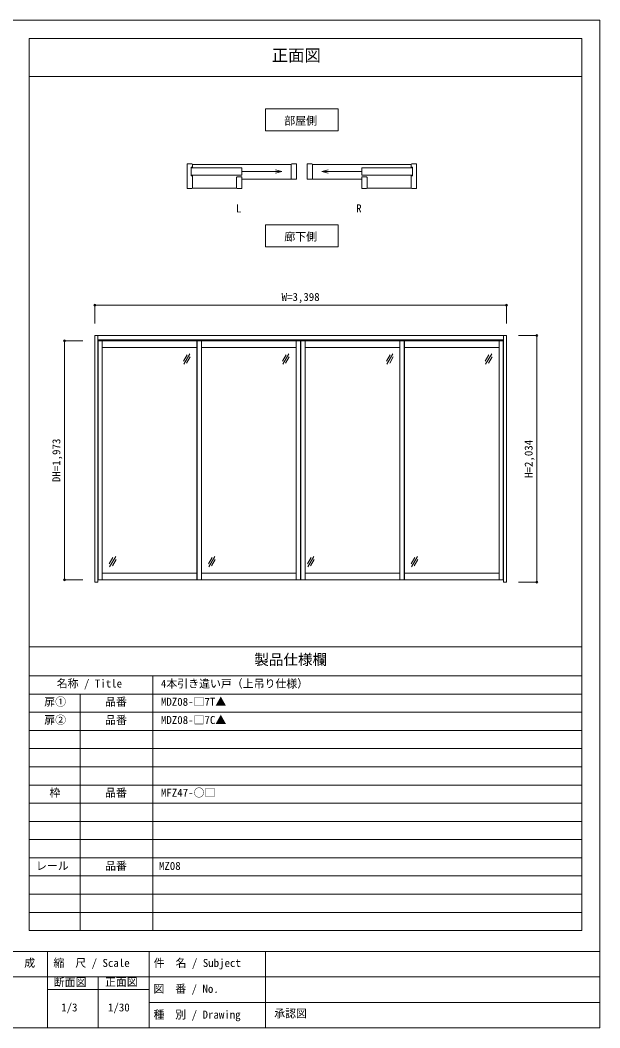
# Model space of a CAD drawing. Units: millimetres on the paper, enlarged 5 times, with parts at other scales. Extents: x -992 to 1008, y -685 to 700.
# Drawn here: x 210 to 1008, y -685 to 700 of the extents above; entities that cross this region are included whole.
import ezdxf
from ezdxf.enums import TextEntityAlignment as Align

# ---------------------------------------------------------------- set-up
doc = ezdxf.new("R2010")
doc.units = ezdxf.units.MM
doc.header["$LTSCALE"] = 5
doc.header["$PDMODE"] = 32
doc.header["$PDSIZE"] = 2.5
for name, color, linetype, lineweight in [('1-0_H-SYM', 7, 'Continuous', 20), ('1-1_0', 7, 'Continuous', 20), ('3-0', 7, 'Continuous', 20)]:
    doc.layers.add(name, color=color, linetype=linetype, lineweight=lineweight)
doc.styles.add('ＭＳ ゴシック', font='')
doc.styles.get('ＭＳ ゴシック').set_extended_font_data('MS Gothic')

msp = doc.modelspace()

# ---------------------------------------------------------------- linework, layer by layer
at = {"layer": '1-0_H-SYM'}
for p, q in [((222.5, -161.25), (222.5, 675)), ((222.5, -201.25), (982.5, -201.25))]:
    msp.add_line(p, q, dxfattribs=at)
at = {"layer": '1-1_0'}
for p, q in [((982.5, 675), (222.5, 675)), ((982.5, -551.25), (982.5, 675)), ((222.5, 622.5), (982.5, 622.5)), ((982.5, -161.25), (982.5, 622.5)), ((222.5, -551.25), (222.5, -161.25)), ((222.5, -161.25), (982.5, -161.25)), ((222.5, -161.25), (982.5, -161.25)), ((392.5, -551.25), (392.5, -201.25)), ((222.5, -226.25), (982.5, -226.25)), ((292.5, -551.25), (292.5, -226.25)), ((222.5, -251.25), (982.5, -251.25)), ((222.5, -276.25), (982.5, -276.25)), ((222.5, -301.25), (982.5, -301.25)), ((222.5, -326.25), (982.5, -326.25)), ((222.5, -351.25), (982.5, -351.25)), ((222.5, -376.25), (982.5, -376.25)), ((222.5, -401.25), (982.5, -401.25)), ((222.5, -426.25), (982.5, -426.25)), ((222.5, -451.25), (982.5, -451.25)), ((222.5, -476.25), (982.5, -476.25)), ((222.5, -501.25), (982.5, -501.25)), ((222.5, -526.25), (982.5, -526.25)), ((222.5, -551.25), (982.5, -551.25)), ((1007.5, -580), (-992.5, -580)), ((247.5, -580), (247.5, -685)), ((387.5, -580), (387.5, -685)), ((547.5, -580), (547.5, -685)), ((1007.5, -615), (-587.5, -615)), ((317.5, -615), (317.5, -685)), ((387.5, -632.5), (247.5, -632.5)), ((1007.5, -650), (387.5, -650))]:
    msp.add_line(p, q, dxfattribs=at)
msp.add_lwpolyline([(-992.5, -685), (1007.5, -685), (1007.5, 700), (-992.5, 700)], close=True, dxfattribs=at)
msp.add_lwpolyline([(222.5, -161.25), (222.5, 622.5), (982.5, 622.5)], dxfattribs=at)
at = {"layer": '3-0'}
for p, q in [((446.179, 502.594), (439.729, 502.594)), ((439.729, 468.394), (439.729, 502.594)), ((446.929, 501.694), (582.829, 501.694)), ((582.829, 501.844), (582.829, 481.294)), ((590.029, 481.294), (590.029, 502.594)), ((605.029, 481.294), (605.029, 502.594)), ((612.229, 501.844), (612.229, 481.294)), ((748.129, 501.694), (612.229, 501.694)), ((748.879, 502.594), (755.329, 502.594)), ((755.329, 468.394), (755.329, 502.594)), ((445.429, 497.794), (445.429, 486.019)), ((446.929, 497.794), (445.429, 497.794)), ((445.429, 496.894), (514.935, 496.894)), ((514.935, 486.994), (445.429, 486.994)), ((445.429, 486.019), (446.929, 486.019)), ((514.935, 496.894), (514.935, 486.994)), ((514.935, 491.944), (570.104, 491.944)), ((570.104, 491.944), (561.41, 494.273)), ((570.104, 491.944), (561.41, 489.614)), ((624.955, 491.944), (633.648, 494.273)), ((624.955, 491.944), (633.648, 489.614)), ((680.124, 491.944), (624.955, 491.944)), ((749.629, 496.894), (680.124, 496.894)), ((680.124, 496.894), (680.124, 486.994)), ((680.124, 486.994), (749.629, 486.994)), ((748.129, 497.794), (749.629, 497.794)), ((749.629, 486.019), (748.129, 486.019)), ((749.629, 497.794), (749.629, 486.019)), ((514.935, 468.394), (514.935, 484.594)), ((514.935, 481.294), (590.029, 481.294)), ((680.124, 481.294), (605.029, 481.294)), ((680.124, 468.394), (680.124, 484.594)), ((446.179, 468.394), (439.729, 468.394)), ((446.929, 469.294), (507.735, 469.294)), ((748.129, 469.294), (687.324, 469.294)), ((748.879, 468.394), (755.329, 468.394)), ((312.745, 283.244), (312.745, 308.244)), ((312.745, 308.244), (312.745, 283.244)), ((312.745, 308.244), (879.078, 308.244)), ((879.078, 308.244), (879.078, 283.244)), ((312.745, 266.577), (312.745, -72.423)), ((879.078, 266.577), (312.745, 266.577)), ((316.745, -72.423), (316.745, 266.577)), ((875.078, 266.577), (875.078, -72.423)), ((879.078, -72.423), (879.078, 266.577)), ((895.745, 266.577), (920.745, 266.577)), ((920.745, 266.577), (895.745, 266.577)), ((920.745, 266.577), (920.745, -72.423)), ((271.078, 259.411), (296.078, 259.411)), ((271.078, 259.411), (271.078, -69.423)), ((316.745, 260.577), (875.078, 260.577)), ((316.745, -69.423), (316.745, 259.411)), ((316.745, 259.411), (875.078, 259.411)), ((317.161, -69.423), (317.161, 259.411)), ((322.995, -69.423), (322.995, 259.411)), ((322.995, 250.244), (452.995, 250.244)), ((452.995, -69.423), (452.995, 259.411)), ((453.495, -69.423), (453.495, 259.411)), ((459.328, -69.423), (459.328, 259.411)), ((459.328, 250.244), (589.828, 250.244)), ((589.828, -69.423), (589.828, 259.411)), ((595.661, -69.423), (595.661, 259.411)), ((595.661, -69.423), (595.661, 259.411)), ((596.161, -69.423), (596.161, 259.411)), ((601.995, -69.423), (601.995, 259.411)), ((601.995, 250.244), (732.495, 250.244)), ((732.495, -69.423), (732.495, 259.411)), ((738.328, -69.423), (738.328, 259.411)), ((738.828, -69.423), (738.828, 259.411)), ((738.828, 250.244), (868.828, 250.244)), ((868.828, -69.423), (868.828, 259.411)), ((874.661, -69.423), (874.661, 259.411)), ((875.078, -69.423), (875.078, 259.411)), ((434.547, 231.157), (439.547, 239.818)), ((435.046, 227.021), (443.379, 241.454)), ((438.877, 228.657), (443.877, 237.318)), ((570.881, 231.157), (575.881, 239.818)), ((571.379, 227.021), (579.712, 241.454)), ((575.211, 228.657), (580.211, 237.318)), ((714.047, 231.157), (719.047, 239.818)), ((714.546, 227.021), (722.879, 241.454)), ((718.377, 228.657), (723.377, 237.318)), ((849.881, 231.157), (854.881, 239.818)), ((850.379, 227.021), (858.712, 241.454)), ((854.211, 228.657), (859.211, 237.318)), ((337.612, -38.67), (332.612, -47.33)), ((341.444, -37.033), (333.11, -51.467)), ((341.942, -41.17), (336.942, -49.83)), ((473.945, -38.67), (468.945, -47.33)), ((477.777, -37.033), (469.444, -51.467)), ((478.275, -41.17), (473.275, -49.83)), ((610.279, -38.67), (605.279, -47.33)), ((614.11, -37.033), (605.777, -51.467)), ((614.609, -41.17), (609.609, -49.83)), ((752.945, -38.67), (747.945, -47.33)), ((756.777, -37.033), (748.444, -51.467)), ((757.275, -41.17), (752.275, -49.83)), ((452.995, -60.256), (322.995, -60.256)), ((589.828, -60.256), (459.328, -60.256)), ((732.495, -60.256), (601.995, -60.256)), ((868.828, -60.256), (738.828, -60.256)), ((271.078, -69.423), (296.078, -69.423)), ((312.745, -72.423), (316.745, -72.423)), ((875.078, -69.423), (316.745, -69.423)), ((875.078, -72.423), (879.078, -72.423)), ((920.745, -72.423), (895.745, -72.423))]:
    msp.add_line(p, q, dxfattribs=at)
for points in [[(547.529, 577.966), (647.529, 577.966), (647.529, 547.966), (547.529, 547.966)], [(547.529, 388.623), (647.529, 388.623), (647.529, 418.623), (547.529, 418.623)]]:
    msp.add_lwpolyline(points, close=True, dxfattribs=at)
for points in [[(446.179, 502.594), (446.929, 501.844), (446.929, 497.794)], [(582.829, 501.844), (583.579, 502.594), (590.029, 502.594)], [(612.229, 501.844), (611.479, 502.594), (605.029, 502.594)], [(748.879, 502.594), (748.129, 501.844), (748.129, 497.794)], [(446.179, 468.394), (446.929, 469.144), (446.929, 486.019)], [(748.879, 468.394), (748.129, 469.144), (748.129, 486.019)], [(507.735, 469.144), (507.735, 483.844), (508.485, 484.594), (514.935, 484.594)], [(687.324, 469.144), (687.324, 483.844), (686.574, 484.594), (680.124, 484.594)], [(507.735, 469.144), (508.485, 468.394), (514.935, 468.394)], [(687.324, 469.144), (686.574, 468.394), (680.124, 468.394)]]:
    msp.add_lwpolyline(points, dxfattribs=at)
at = {"layer": '3-0', "color": 3}
for p in [(312.745, 308.244), (879.078, 308.244), (920.745, 266.577), (271.078, 259.411), (271.078, -69.423), (920.745, -72.423)]:
    msp.add_point(p, dxfattribs=at)

# ---------------------------------------------------------------- texts
at = {"layer": '1-1_0', "style": 'ＭＳ ゴシック'}
for s, height, p in [('正面図', 16.5, (556.119, 638.489)), ('製品仕様欄', 14.66, (532.198, -190.536)), ('名称 / Title', 11, (260.32, -220.528)), ('4本引き違い戸（上吊り仕様）', 11, (403.667, -220.682)), ('扉①', 11, (243.167, -245.682)), ('品番', 11, (326.833, -245.682)), ('MDZ08-□7T▲', 11, (403.667, -245.682)), ('扉②', 11, (243.167, -270.682)), ('品番', 11, (326.833, -270.682)), ('MDZ08-□7C▲', 11, (403.667, -270.682)), ('枠', 11, (250.333, -370.682)), ('品番', 11, (326.833, -370.682)), ('MFZ47-○□', 11, (403.667, -370.682)), ('レール', 11, (231.825, -471.18)), ('品番', 11, (326.875, -471.25)), ('MZ08', 11, (400.928, -471.25)), ('作\u3000成', 11, (185.583, -604.606)), ('縮\u3000尺 / Scale', 11, (255.842, -604.606)), ('件\u3000名 / Subject', 11, (393.805, -604.618)), ('断面図', 11, (256.272, -631.073)), ('正面図', 11, (326.67, -630.718)), ('図\u3000番 / No.', 11, (393.387, -640.175)), ('1/3', 11, (266.458, -665.724)), ('1/30', 11, (330.833, -665.724)), ('種\u3000別 / Drawing', 11, (393.472, -675.643)), ('承認図', 11, (559.516, -674.048))]:
    msp.add_text(s, height=height, dxfattribs=at).set_placement(p, align=Align.BOTTOM_LEFT)
at = {"layer": '3-0', "style": 'ＭＳ ゴシック'}
for s, p in [('部屋側', (573.399, 552.966)), ('L', (506.959, 432.523)), ('R', (672.259, 432.523)), ('廊下側', (573.399, 393.623)), ('W=3,398', (569.661, 310.744))]:
    msp.add_text(s, height=11, dxfattribs=at).set_placement(p, align=Align.BOTTOM_LEFT)
for s, p in [('DH=1,973', (268.578, 64.994)), ('H=2,034', (918.245, 70.827))]:
    msp.add_text(s, height=11, rotation=90, dxfattribs=at).set_placement(p, align=Align.BOTTOM_LEFT)

doc.saveas('drawing.dxf')
